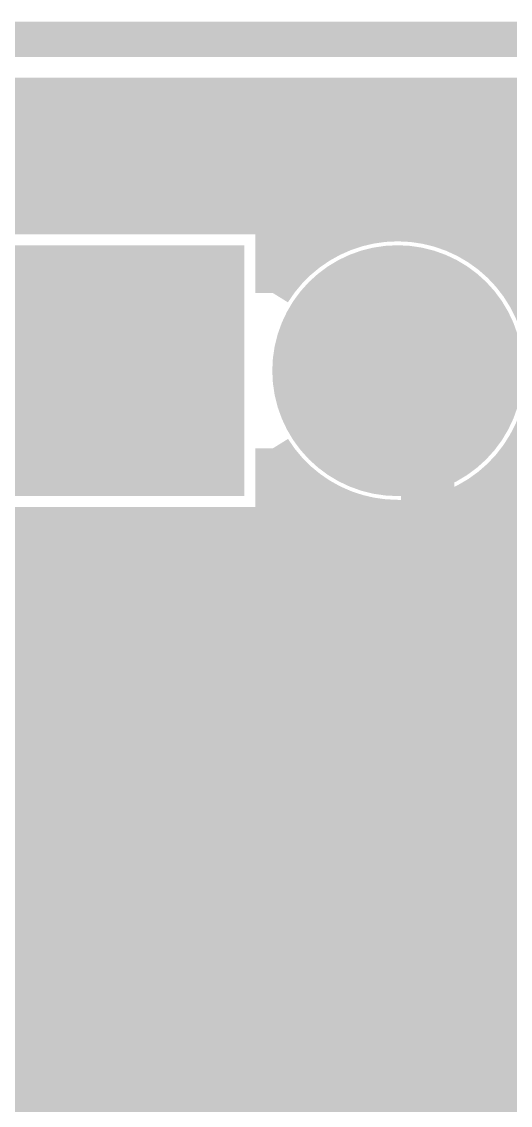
# Model space of a CAD drawing. Extents: x -72 to 72, y -47 to 50.
# Drawn here: x 8.19 to 11.7, y 42.36 to 50.13 of the extents above; entities that cross this region are included whole.
import ezdxf

# ---------------------------------------------------------------- set-up
doc = ezdxf.new("R2010")
doc.units = 0
doc.header["$MEASUREMENT"] = 0
doc.layers.get('0').update_dxf_attribs({"linetype": 'CONTINUOUS'})
for name, color, linetype in [('22-303-0_BOT', 7, 'CONTINUOUS'), ('22-303-0_DRD', 7, 'CONTINUOUS'), ('22-303-0_GND', 6, 'CONTINUOUS'), ('22-303-0_IN1', 4, 'CONTINUOUS'), ('22-303-0_IN2', 3, 'CONTINUOUS'), ('22-303-0_PWR', 5, 'CONTINUOUS'), ('22-303-0_SMB', 10, 'CONTINUOUS'), ('22-303-0_SMT', 14, 'CONTINUOUS'), ('22-303-0_SPB', 9, 'CONTINUOUS'), ('22-303-0_SPT', 12, 'CONTINUOUS'), ('22-303-0_SSB', 11, 'CONTINUOUS'), ('22-303-0_SST', 13, 'CONTINUOUS'), ('22-303-0_TOP', 8, 'CONTINUOUS'), ('THRUHOLE_TAP', 7, 'CONTINUOUS')]:
    doc.layers.add(name, color=color, linetype=linetype)

# ---------------------------------------------------------------- blocks, each defined once
blk = doc.blocks.new('RECTANGLE_5')
blk.add_solid([(0.9017, 0.508), (0.9017, -0.508), (-0.9017, 0.508), (-0.9017, -0.508)])
blk = doc.blocks.new('ROUND_20')
at = {"const_width": 0.7493}
blk.add_lwpolyline([(-0.37465, 0, 1), (0.37465, 0, 1)], format="xyb", close=True, dxfattribs=at)
blk = doc.blocks.new('SQUARE_21')
blk.add_solid([(0.8001, 0.8001), (0.8001, -0.8001), (-0.8001, 0.8001), (-0.8001, -0.8001)])
blk = doc.blocks.new('ROUND_44')
at = {"const_width": 0.29972}
blk.add_lwpolyline([(-0.14986, 0, 1), (0.14986, 0, 1)], format="xyb", close=True, dxfattribs=at)
blk = doc.blocks.new('ROUND_48')
at = {"const_width": 0.29972}
blk.add_lwpolyline([(-0.14986, 0, 1), (0.14986, 0, 1)], format="xyb", close=True, dxfattribs=at)
blk = doc.blocks.new('ROUND_70')
at = {"const_width": 0.89916}
blk.add_lwpolyline([(-0.44958, 0, 1), (0.44958, 0, 1)], format="xyb", close=True, dxfattribs=at)
blk = doc.blocks.new('SQUARE_71')
blk.add_solid([(0.89916, 0.89916), (0.89916, -0.89916), (-0.89916, 0.89916), (-0.89916, -0.89916)])
blk = doc.blocks.new('ROUND_82')
at = {"const_width": 0.50038}
blk.add_lwpolyline([(-0.25019, 0, 1), (0.25019, 0, 1)], format="xyb", close=True, dxfattribs=at)
blk = doc.blocks.new('ROUND_53')
at = {"const_width": 0.29972}
blk.add_lwpolyline([(-0.14986, 0, 1), (0.14986, 0, 1)], format="xyb", close=True, dxfattribs=at)
blk = doc.blocks.new('ROUND_89')
at = {"const_width": 0.89916}
blk.add_lwpolyline([(-0.44958, 0, 1), (0.44958, 0, 1)], format="xyb", close=True, dxfattribs=at)
blk = doc.blocks.new('SQUARE_90')
blk.add_solid([(0.89916, 0.89916), (0.89916, -0.89916), (-0.89916, 0.89916), (-0.89916, -0.89916)])
blk = doc.blocks.new('RECTANGLE_3')
blk.add_solid([(1.6002, 0.8001), (1.6002, -0.8001), (-1.6002, 0.8001), (-1.6002, -0.8001)])
blk = doc.blocks.new('ROUND_95')
at = {"const_width": 0.10033}
blk.add_lwpolyline([(-0.050164, 0, 1), (0.050164, 0, 1)], format="xyb", close=True, dxfattribs=at)
blk = doc.blocks.new('ROUND_98')
at = {"const_width": 0.44958}
blk.add_lwpolyline([(-0.22479, 0, 1), (0.22479, 0, 1)], format="xyb", close=True, dxfattribs=at)

msp = doc.modelspace()

# ---------------------------------------------------------------- linework, layer by layer
at = {"layer": '22-303-0_BOT', "const_width": 0.254}
for points in [[(21.971, 49.403), (-21.209, 49.403)], [(8.128, 49.403), (8.128, 48.7299)], [(8.3566, 49.403), (8.3566, 48.7299)], [(8.5852, 49.403), (8.5852, 48.7299)], [(8.8138, 49.403), (8.8138, 48.7299)], [(9.0424, 49.403), (9.0424, 48.7299)], [(9.271, 49.403), (9.271, 48.7299)], [(9.4996, 49.403), (9.4996, 48.7299)], [(9.7282, 49.403), (9.7282, 48.7299)], [(9.9568, 49.403), (9.9568, 48.7299)], [(10.1854, 49.403), (10.1854, 48.40986)], [(10.414, 49.403), (10.414, 48.5648)], [(10.6426, 49.403), (10.6426, 48.64862)], [(10.8712, 49.403), (10.8712, 48.6791)], [(11.0998, 49.403), (11.0998, 48.65878)], [(11.3284, 49.403), (11.3284, 48.58258)], [(11.557, 49.403), (11.557, 48.44034)], [(11.7856, 49.403), (11.7856, 48.18126)], [(22.1488, 49.2252), (-21.3868, 49.2252)], [(22.3774, 48.9966), (-21.6154, 48.9966)], [(22.606, 48.768), (-21.844, 48.768)], [(9.9949, 48.7299), (7.7851, 48.7299), (7.7851, 46.5201)], [(9.9949, 48.7299), (9.9949, 48.18126)], [(10.36574, 48.5394), (9.9949, 48.5394)], [(12.36472, 48.5394), (11.41476, 48.5394)], [(10.08888, 48.3108), (9.9949, 48.3108)], [(12.08786, 48.3108), (11.68908, 48.3108)], [(9.9949, 47.06874), (9.9949, 46.5201)], [(11.7856, 47.06874), (11.7856, 30.1244)], [(10.08888, 46.9392), (9.9949, 46.9392)], [(12.08786, 46.9392), (11.68908, 46.9392)], [(10.1854, 46.84014), (10.1854, 46.07052)], [(11.557, 46.80966), (11.557, 30.1244)], [(10.36574, 46.7106), (9.9949, 46.7106)], [(10.414, 46.6852), (10.414, 46.01464)], [(11.3284, 46.66488), (11.3284, 30.25394)], [(12.36472, 46.7106), (11.41476, 46.7106)], [(10.6426, 46.59884), (10.6426, 45.82922)], [(10.8712, 46.5709), (10.8712, 30.29458)], [(11.0998, 46.59122), (11.0998, 30.31998)], [(9.9949, 46.5201), (7.7851, 46.5201)], [(8.128, 46.5201), (8.128, 45.0342)], [(8.3566, 46.5201), (8.3566, 45.75048)], [(8.5852, 46.5201), (8.5852, 45.9867)], [(8.8138, 46.5201), (8.8138, 46.06544)], [(9.0424, 46.5201), (9.0424, 46.0502)], [(9.271, 46.5201), (9.271, 45.9359)], [(9.4996, 46.5201), (9.4996, 44.68368)], [(9.7282, 46.5201), (9.7282, 45.88764)], [(9.9568, 46.5201), (9.9568, 46.03496)], [(17.8181, 46.482), (-10.47496, 46.482)], [(17.58188, 46.2534), (-10.70356, 46.2534)], [(8.65886, 46.0248), (-10.93216, 46.0248)], [(9.92886, 46.0248), (9.12114, 46.0248)], [(17.38884, 46.0248), (10.39114, 46.0248)], [(8.382, 45.7962), (-11.22426, 45.7962)], [(9.652, 45.7962), (9.39546, 45.7962)], [(17.22628, 45.7962), (10.66546, 45.7962)], [(8.2931, 45.5676), (-11.82878, 45.5676)], [(9.5631, 45.5676), (9.48436, 45.5676)], [(17.09166, 45.5676), (10.75436, 45.5676)], [(8.29818, 45.339), (-11.72718, 45.339)], [(9.56818, 45.339), (9.48182, 45.339)], [(16.97736, 45.339), (10.75182, 45.339)], [(8.3566, 45.18152), (8.3566, 45.0342)], [(8.39978, 45.1104), (-11.7221, 45.1104)], [(9.66978, 45.1104), (9.37768, 45.1104)], [(10.6426, 45.10278), (10.6426, 44.55922)], [(16.88846, 45.1104), (10.64768, 45.1104)], [(8.46582, 45.0342), (6.4135, 45.0342)], [(9.7282, 45.04182), (9.7282, 44.61764)], [(9.271, 44.9961), (9.271, 44.78782)], [(8.8265, 44.86402), (8.8265, 44.70908)], [(9.0424, 44.8818), (9.0424, 44.79036)], [(10.00506, 44.8818), (9.04494, 44.8818)], [(9.9568, 44.89704), (9.9568, 44.76496)], [(10.1854, 44.86148), (10.1854, 44.80052)], [(12.1285, 44.8818), (10.31494, 44.8818)], [(10.414, 44.91736), (10.414, 44.74464)], [(9.76376, 44.6532), (9.54024, 44.6532)], [(12.1285, 44.6532), (10.55624, 44.6532)], [(12.1285, 44.4246), (10.7188, 44.4246)], [(12.1285, 44.196), (10.76452, 44.196)], [(12.1285, 43.9674), (10.7188, 43.9674)], [(9.7282, 43.77182), (9.7282, 41.46804)], [(10.6426, 43.83278), (10.6426, 30.16504)], [(8.8138, 43.688), (8.8138, 41.3639)], [(9.4996, 43.70578), (9.4996, 41.4528)], [(9.76376, 43.7388), (9.54024, 43.7388)], [(12.1285, 43.7388), (10.55624, 43.7388)], [(8.8265, 43.68038), (8.8265, 43.4086)], [(9.9568, 43.62704), (9.9568, 41.3893)], [(10.414, 43.64736), (10.414, 27.3304)], [(9.0424, 43.5991), (9.0424, 41.3639)], [(9.271, 43.60418), (9.271, 41.3639)], [(10.1854, 43.59148), (10.1854, 41.15308)], [(12.1285, 43.5102), (8.8265, 43.5102)], [(8.8265, 43.4086), (6.4135, 43.4086)], [(8.128, 43.4086), (8.128, 41.6814)], [(8.3566, 43.4086), (8.3566, 41.6814)], [(8.5852, 43.4086), (8.5852, 41.6814)], [(16.77416, 43.2816), (-1.87452, 43.2816)], [(16.83258, 43.053), (-10.83818, 43.053)], [(16.91132, 42.8244), (-10.8331, 42.8244)], [(17.00784, 42.5958), (-10.922, 42.5958)], [(17.12722, 42.3672), (-11.19886, 42.3672)]]:
    msp.add_lwpolyline(points, dxfattribs=at)
for points in [[(10.88898, 48.6791, 0.2591385), (9.99396, 48.18184)], [(11.88974, 47.95774, 0.3230331), (10.88898, 48.6791)], [(10.88898, 46.5709, 0.3224026), (11.88974, 47.28972)], [(9.9949, 47.06874, 0.2591382), (10.88898, 46.572)], [(8.89, 46.07052, 0.4142136), (8.28548, 45.466)], [(9.49452, 45.466, 0.4142136), (8.89, 46.07052)], [(10.16, 46.07052, 0.4142136), (9.55548, 45.466)], [(10.76452, 45.466, 0.4142136), (10.16, 46.07052)], [(8.28548, 45.466, 0.2012268), (8.46636, 45.03475)], [(8.89, 44.86148, 0.4142136), (9.49452, 45.466)], [(9.55548, 45.466, 0.4142136), (10.16, 44.86148)], [(10.16, 44.86148, 0.4142136), (10.76452, 45.466)], [(8.8265, 44.86402, 0.0262802), (8.89, 44.86068)], [(9.144, 44.80052, 0.1394281), (8.82589, 44.71006)], [(9.652, 44.52366, 0.2547946), (9.144, 44.80052)], [(10.16, 44.80052, 0.2547954), (9.652, 44.52366)], [(10.76452, 44.196, 0.4142136), (10.16, 44.80052)], [(10.16, 43.59148, 0.4142136), (10.76452, 44.196)], [(9.144, 43.59148, 0.2547954), (9.652, 43.86834)], [(9.652, 43.86834, 0.2547946), (10.16, 43.59148)], [(8.8265, 43.68038, 0.1388649), (9.144, 43.59047)]]:
    msp.add_lwpolyline(points, format="xyb", dxfattribs=at)
at = {"layer": '22-303-0_DRD', "const_width": 0.254}
for points in [[(-21.99894, 49.9999), (21.99894, 49.9999)], [(8.89, 48.006), (8.255, 47.371)], [(9.525, 47.371), (8.89, 48.006)], [(10.88898, 48.006), (10.25398, 47.371)], [(11.52398, 47.371), (10.88898, 48.006)], [(8.255, 47.371), (9.525, 47.371)], [(10.25398, 47.371), (11.52398, 47.371)], [(8.255, 46.101), (6.985, 44.831)], [(8.255, 44.831), (6.985, 46.101)], [(10.795, 44.831), (9.525, 46.101), (8.255, 44.831)], [(9.525, 44.831), (8.255, 46.101)], [(10.795, 46.101), (9.525, 44.831)], [(9.779, 44.831), (8.509, 43.561)], [(9.779, 43.561), (8.509, 44.831)], [(10.795, 44.831), (9.525, 43.561)], [(10.795, 43.561), (9.525, 44.831)]]:
    msp.add_lwpolyline(points, dxfattribs=at)
at = {"layer": '22-303-0_GND', "const_width": 0.254}
msp.add_lwpolyline([(-21.99894, 49.9999), (21.99894, 49.9999)], dxfattribs=at)
at = {"layer": '22-303-0_IN1'}
for points, const_width in [([(16.51, 46.355), (-14.66596, 46.355)], 0.254), ([(8.2296, 46.355), (8.2296, 40.513)], 0.254), ([(8.4582, 46.355), (8.4582, 40.513)], 0.254), ([(8.6868, 46.355), (8.6868, 40.513)], 0.254), ([(8.9154, 46.355), (8.9154, 40.513)], 0.254), ([(9.144, 46.355), (9.144, 41.19626)], 0.254), ([(9.3726, 46.355), (9.3726, 41.40454)], 0.254), ([(9.6012, 46.355), (9.6012, 41.47058)], 0.254), ([(9.8298, 46.355), (9.8298, 41.44518)], 0.254), ([(10.0584, 46.355), (10.0584, 41.31564)], 0.254), ([(10.287, 46.355), (10.287, 40.513)], 0.254), ([(10.5156, 46.355), (10.5156, 40.513)], 0.254), ([(10.7442, 46.355), (10.7442, 40.43934)], 0.254), ([(10.9728, 46.355), (10.9728, 40.21582)], 0.254), ([(11.2014, 46.355), (11.2014, 39.99484)], 0.254), ([(11.43, 46.355), (11.43, 39.77386)], 0.254), ([(11.6586, 46.355), (11.6586, 39.55034)], 0.254), ([(16.51, 46.3042), (5.36194, 46.3042)], 0.254), ([(16.51, 46.0756), (5.69468, 46.0756)], 0.254), ([(12.8651, 45.847), (8.0899, 45.847)], 0.254), ([(12.7508, 45.6184), (8.2042, 45.6184)], 0.254), ([(12.73556, 45.3898), (8.21944, 45.3898)], 0.254), ([(12.81176, 45.1612), (8.1407, 45.1612)], 0.254), ([(13.05052, 44.9326), (7.90448, 44.9326)], 0.254), ([(14.65834, 44.704), (-14.859, 44.704)], 0.254), ([(10.16, 44.196), (9.144, 44.196), (-1.016, 44.196), (-11.684, 44.196)], 1.27), ([(10.16, 44.196), (9.144, 44.196), (-1.016, 44.196)], 1.27), ([(10.16, 44.196), (9.144, 44.196), (-1.016, 44.196)], 1.27), ([(9.144, 44.196), (10.16, 44.196)], 1.27), ([(34.163, 24.003), (31.877, 25.654), (22.86, 32.004), (22.86, 37.211), (20.447, 39.624), (17.653, 39.624), (13.081, 44.196), (10.16, 44.196)], 1.27), ([(14.45006, 44.4754), (-14.859, 44.4754)], 0.254), ([(14.38402, 44.2468), (-14.859, 44.2468)], 0.254), ([(14.40688, 44.0182), (-14.859, 44.0182)], 0.254), ([(14.53896, 43.7896), (-14.859, 43.7896)], 0.254), ([(16.51, 43.561), (-14.859, 43.561)], 0.254), ([(16.51, 43.3324), (-5.52196, 43.3324)], 0.254), ([(16.51, 43.1038), (5.56514, 43.1038)], 0.254), ([(16.51, 42.8752), (5.83946, 42.8752)], 0.254), ([(16.51, 42.6466), (5.92836, 42.6466)], 0.254), ([(16.51, 42.418), (5.92582, 42.418)], 0.254)]:
    msp.add_lwpolyline(points, dxfattribs=dict(at, const_width=const_width))
at = {"layer": '22-303-0_IN1', "const_width": 0.254}
for points in [[(8.22452, 45.466, 0.4142136), (7.62, 46.07052)], [(7.62, 44.86148, 0.4142136), (8.22452, 45.466)]]:
    msp.add_lwpolyline(points, format="xyb", dxfattribs=at)
at = {"layer": '22-303-0_IN2', "const_width": 0.254}
for points in [[(21.971, 49.403), (-12.12596, 49.403)], [(8.128, 49.403), (8.128, 48.7299)], [(8.3566, 49.403), (8.3566, 48.7299)], [(8.5852, 49.403), (8.5852, 48.7299)], [(8.8138, 49.403), (8.8138, 48.7299)], [(9.0424, 49.403), (9.0424, 48.7299)], [(9.271, 49.403), (9.271, 48.7299)], [(9.4996, 49.403), (9.4996, 48.7299)], [(9.7282, 49.403), (9.7282, 48.7299)], [(9.9568, 49.403), (9.9568, 48.7299)], [(10.1854, 49.403), (10.1854, 48.40986)], [(10.414, 49.403), (10.414, 48.5648)], [(10.6426, 49.403), (10.6426, 48.64862)], [(10.8712, 49.403), (10.8712, 48.6791)], [(11.0998, 49.403), (11.0998, 48.65878)], [(11.3284, 49.403), (11.3284, 48.58258)], [(11.557, 49.403), (11.557, 48.44034)], [(11.7856, 49.403), (11.7856, 48.18126)], [(22.1488, 49.2252), (-11.94816, 49.2252)], [(22.3774, 48.9966), (-11.71956, 48.9966)], [(22.606, 48.768), (-11.52652, 48.768)], [(9.9949, 48.7299), (7.7851, 48.7299), (7.7851, 46.5201)], [(9.9949, 48.7299), (9.9949, 48.18126)], [(10.36574, 48.5394), (9.9949, 48.5394)], [(12.36472, 48.5394), (11.41476, 48.5394)], [(10.08888, 48.3108), (9.9949, 48.3108)], [(12.08786, 48.3108), (11.68908, 48.3108)], [(9.9949, 47.06874), (9.9949, 46.5201)], [(11.7856, 47.06874), (11.7856, 39.5224)], [(10.08888, 46.9392), (9.9949, 46.9392)], [(12.08786, 46.9392), (11.68908, 46.9392)], [(10.1854, 46.84014), (10.1854, 46.07052)], [(11.557, 46.80966), (11.557, 39.5224)], [(10.36574, 46.7106), (9.9949, 46.7106)], [(10.414, 46.6852), (10.414, 46.01464)], [(11.3284, 46.66488), (11.3284, 39.5224)], [(12.36472, 46.7106), (11.41476, 46.7106)], [(10.6426, 46.59884), (10.6426, 45.82922)], [(10.8712, 46.5709), (10.8712, 39.5224)], [(11.0998, 46.59122), (11.0998, 39.5224)], [(9.9949, 46.5201), (7.7851, 46.5201)], [(8.128, 46.5201), (8.128, 40.6654)], [(8.3566, 46.5201), (8.3566, 45.75048)], [(8.5852, 46.5201), (8.5852, 45.9867)], [(8.8138, 46.5201), (8.8138, 46.06544)], [(9.0424, 46.5201), (9.0424, 46.0502)], [(9.271, 46.5201), (9.271, 45.9359)], [(9.4996, 46.5201), (9.4996, 44.68368)], [(9.7282, 46.5201), (9.7282, 45.88764)], [(9.9568, 46.5201), (9.9568, 46.03496)], [(17.8181, 46.482), (-15.7607, 46.482)], [(17.58188, 46.2534), (-15.7607, 46.2534)], [(8.65886, 46.0248), (-15.7607, 46.0248)], [(9.92886, 46.0248), (9.12114, 46.0248)], [(17.38884, 46.0248), (10.39114, 46.0248)], [(8.382, 45.7962), (-12.16406, 45.7962)], [(9.652, 45.7962), (9.39546, 45.7962)], [(17.22628, 45.7962), (10.66546, 45.7962)], [(8.2931, 45.5676), (-11.82878, 45.5676)], [(9.5631, 45.5676), (9.48436, 45.5676)], [(17.09166, 45.5676), (10.75436, 45.5676)], [(8.29818, 45.339), (-11.72718, 45.339)], [(9.56818, 45.339), (9.48182, 45.339)], [(16.97736, 45.339), (10.75182, 45.339)], [(8.3566, 45.18152), (8.3566, 40.6654)], [(8.39978, 45.1104), (-11.7221, 45.1104)], [(9.66978, 45.1104), (9.37768, 45.1104)], [(10.6426, 45.10278), (10.6426, 44.55922)], [(16.88846, 45.1104), (10.64768, 45.1104)], [(9.7282, 45.04182), (9.7282, 44.61764)], [(8.5852, 44.94276), (8.5852, 44.42714)], [(9.271, 44.9961), (9.271, 44.78782)], [(8.73506, 44.8818), (-11.811, 44.8818)], [(8.8138, 44.86656), (8.8138, 44.70146)], [(9.0424, 44.8818), (9.0424, 44.79036)], [(10.00506, 44.8818), (9.04494, 44.8818)], [(9.9568, 44.89704), (9.9568, 44.76496)], [(10.1854, 44.86148), (10.1854, 44.80052)], [(16.8148, 44.8818), (10.31494, 44.8818)], [(10.414, 44.91736), (10.414, 44.74464)], [(8.74776, 44.6532), (-0.61976, 44.6532)], [(9.76376, 44.6532), (9.54024, 44.6532)], [(16.76146, 44.6532), (10.55624, 44.6532)], [(8.5852, 44.4246), (-0.4572, 44.4246)], [(16.72336, 44.4246), (10.7188, 44.4246)], [(8.53948, 44.196), (-0.41148, 44.196)], [(16.7005, 44.196), (10.76452, 44.196)], [(8.5852, 43.9674), (-0.4572, 43.9674)], [(8.5852, 43.96486), (8.5852, 40.60952)], [(16.69542, 43.9674), (10.7188, 43.9674)], [(9.7282, 43.77182), (9.7282, 41.46804)], [(10.6426, 43.83278), (10.6426, 39.5224)], [(8.74776, 43.7388), (-0.61976, 43.7388)], [(8.8138, 43.688), (8.8138, 40.40124)], [(9.4996, 43.70578), (9.4996, 41.4528)], [(9.76376, 43.7388), (9.54024, 43.7388)], [(16.70558, 43.7388), (10.55624, 43.7388)], [(9.9568, 43.62704), (9.9568, 41.3893)], [(10.414, 43.64736), (10.414, 39.5224)], [(9.0424, 43.5991), (9.0424, 40.17264)], [(9.271, 43.60418), (9.271, 41.3385)], [(10.1854, 43.59148), (10.1854, 41.15308)], [(16.73098, 43.5102), (-1.63576, 43.5102)], [(16.77416, 43.2816), (-1.87452, 43.2816)], [(16.83258, 43.053), (-10.83818, 43.053)], [(16.91132, 42.8244), (-10.8331, 42.8244)], [(17.00784, 42.5958), (-10.922, 42.5958)], [(17.12722, 42.3672), (-11.19886, 42.3672)]]:
    msp.add_lwpolyline(points, dxfattribs=at)
for points in [[(10.88898, 48.6791, 0.2591385), (9.99396, 48.18184)], [(11.88974, 47.95774, 0.3230331), (10.88898, 48.6791)], [(10.88898, 46.5709, 0.3224026), (11.88974, 47.28972)], [(9.9949, 47.06874, 0.2591382), (10.88898, 46.572)], [(8.89, 46.07052, 0.4142136), (8.28548, 45.466)], [(9.49452, 45.466, 0.4142136), (8.89, 46.07052)], [(10.16, 46.07052, 0.4142136), (9.55548, 45.466)], [(10.76452, 45.466, 0.4142136), (10.16, 46.07052)], [(8.28548, 45.466, 0.4142136), (8.89, 44.86148)], [(8.89, 44.86148, 0.4142136), (9.49452, 45.466)], [(9.55548, 45.466, 0.4142136), (10.16, 44.86148)], [(10.16, 44.86148, 0.4142136), (10.76452, 45.466)], [(9.144, 44.80052, 0.4142136), (8.53948, 44.196)], [(9.652, 44.52366, 0.2547946), (9.144, 44.80052)], [(10.16, 44.80052, 0.2547954), (9.652, 44.52366)], [(10.76452, 44.196, 0.4142136), (10.16, 44.80052)], [(8.53948, 44.196, 0.4142136), (9.144, 43.59148)], [(10.16, 43.59148, 0.4142136), (10.76452, 44.196)], [(9.144, 43.59148, 0.2547954), (9.652, 43.86834)], [(9.652, 43.86834, 0.2547946), (10.16, 43.59148)]]:
    msp.add_lwpolyline(points, format="xyb", dxfattribs=at)
at = {"layer": '22-303-0_PWR', "const_width": 0.254}
msp.add_lwpolyline([(-21.99894, 49.9999), (21.99894, 49.9999)], dxfattribs=at)
at = {"layer": '22-303-0_SSB', "const_width": 0.1524}
for points in [[(9.017, 45.212), (6.223, 45.212), (6.223, 39.878), (9.017, 39.878), (9.017, 45.212)], [(10.94994, 43.49496), (10.94994, 43.13936), (10.77976, 43.01998), (10.61212, 43.01998), (10.44194, 43.13936), (10.44194, 43.49496), (11.45794, 43.49496)], [(10.94994, 43.19778), (11.45794, 43.01998)], [(11.45794, 42.18178), (11.45794, 42.65676), (10.77976, 42.18178), (10.61212, 42.18178), (10.44194, 42.2402), (10.44194, 42.5958), (10.61212, 42.65676)]]:
    msp.add_lwpolyline(points, dxfattribs=at)
at = {"layer": '22-303-0_SST'}
for points, const_width in [([(16.48968, 49.62398), (6.69036, 49.62398), (6.69036, 46.0248), (16.48968, 46.0248), (16.48968, 49.62398)], 0.20066), ([(9.78916, 49.62398), (9.6901, 49.62398), (7.99084, 49.62398), (8.89, 48.82388)], 0.20066), ([(8.15848, 49.62398), (8.15848, 49.47412)], 0.20066), ([(8.33882, 49.62398), (8.33882, 49.3141)], 0.20066), ([(8.51662, 49.62398), (8.51662, 49.15408)], 0.20066), ([(8.69696, 49.62398), (8.69696, 48.99406)], 0.20066), ([(8.8773, 49.62398), (8.8773, 48.83404)], 0.20066), ([(9.78916, 49.62398), (8.89, 48.82388)], 0.20066), ([(9.05764, 49.62398), (9.05764, 48.97374)], 0.20066), ([(9.23798, 49.62398), (9.23798, 49.13376)], 0.20066), ([(9.41578, 49.62398), (9.41578, 49.29378)], 0.20066), ([(9.59612, 49.62398), (9.59612, 49.4538)], 0.20066), ([(9.68502, 49.53254), (8.09244, 49.53254)], 0.20066), ([(9.48182, 49.3522), (8.29564, 49.3522)], 0.20066), ([(9.28116, 49.17186), (8.49884, 49.17186)], 0.20066), ([(9.07796, 48.99406), (8.6995, 48.99406)], 0.20066), ([(6.69036, 48.62576), (7.08914, 48.62576), (7.08914, 46.42612), (16.08836, 46.42612), (16.08836, 48.62576), (16.48968, 48.62576)], 0.20066), ([(8.4328, 43.64228), (8.13308, 43.64228), (8.13308, 44.54398), (9.43102, 45.84192), (14.72692, 45.84192), (14.72692, 43.67276), (14.41704, 43.67276)], 0.1524)]:
    msp.add_lwpolyline(points, dxfattribs=dict(at, const_width=const_width))
at = {"layer": '22-303-0_SST', "const_width": 0.1524}
for points in [[(11.43, 45.6946, 0.4142136), (8.2804, 42.545)], [(14.5796, 42.545, 0.4142136), (11.43, 45.6946)], [(8.2804, 42.545, 0.4142136), (11.43, 39.3954)], [(11.43, 39.3954, 0.4142136), (14.5796, 42.545)]]:
    msp.add_lwpolyline(points, format="xyb", dxfattribs=at)
at = {"layer": '22-303-0_TOP'}
for points, const_width in [([(22.098, 49.276), (-21.336, 49.276), (-22.86, 47.752)], 0.254), ([(22.1488, 49.2252), (-21.3868, 49.2252)], 0.254), ([(8.128, 49.276), (8.128, 48.7299)], 0.254), ([(8.3566, 49.276), (8.3566, 48.7299)], 0.254), ([(8.5852, 49.276), (8.5852, 48.7299)], 0.254), ([(8.8138, 49.276), (8.8138, 48.7299)], 0.254), ([(9.0424, 49.276), (9.0424, 48.7299)], 0.254), ([(9.271, 49.276), (9.271, 48.7299)], 0.254), ([(9.4996, 49.276), (9.4996, 48.7299)], 0.254), ([(9.7282, 49.276), (9.7282, 48.7299)], 0.254), ([(9.9568, 49.276), (9.9568, 48.7299)], 0.254), ([(10.1854, 49.276), (10.1854, 48.40986)], 0.254), ([(10.414, 49.276), (10.414, 48.5648)], 0.254), ([(10.6426, 49.276), (10.6426, 48.64862)], 0.254), ([(10.8712, 49.276), (10.8712, 48.6791)], 0.254), ([(11.0998, 49.276), (11.0998, 48.65878)], 0.254), ([(11.3284, 49.276), (11.3284, 48.58258)], 0.254), ([(11.557, 49.276), (11.557, 48.44034)], 0.254), ([(11.7856, 49.276), (11.7856, 48.18126)], 0.254), ([(21.26742, 48.9966), (-21.6154, 48.9966)], 0.254), ([(20.96516, 48.768), (-21.844, 48.768)], 0.254), ([(9.9949, 48.7299), (7.7851, 48.7299)], 0.254), ([(9.9949, 48.7299), (9.9949, 48.18126)], 0.254), ([(10.36574, 48.5394), (9.9949, 48.5394)], 0.254), ([(12.36472, 48.5394), (11.41476, 48.5394)], 0.254), ([(10.08888, 48.3108), (9.9949, 48.3108)], 0.254), ([(12.08786, 48.3108), (11.68908, 48.3108)], 0.254), ([(8.89, 47.625), (8.763, 47.625), (6.35, 45.212), (6.35, 41.783), (9.15416, 38.97884), (9.15416, 37.34054)], 0.381), ([(10.88898, 47.625), (11.10488, 47.4091), (11.10488, 37.34054)], 0.381), ([(12.8905, 47.625), (11.75512, 46.48962), (11.75512, 37.34054)], 0.381), ([(9.9949, 47.06874), (9.9949, 46.5201)], 0.254), ([(10.08888, 46.9392), (9.9949, 46.9392)], 0.254), ([(10.1854, 46.84014), (10.1854, 46.2788)], 0.254), ([(10.36574, 46.7106), (9.9949, 46.7106)], 0.254), ([(10.414, 46.6852), (10.414, 46.2788)], 0.254), ([(10.60958, 46.609), (10.60958, 46.27372)], 0.254), ([(8.35914, 46.5201), (6.8453, 45.00626)], 0.254), ([(8.3566, 46.51756), (8.3566, 46.2788)], 0.254), ([(9.9949, 46.5201), (8.35914, 46.5201)], 0.254), ([(8.5852, 46.5201), (8.5852, 46.2788)], 0.254), ([(8.8138, 46.5201), (8.8138, 46.2788)], 0.254), ([(9.0424, 46.5201), (9.0424, 46.2788)], 0.254), ([(9.271, 46.5201), (9.271, 46.2788)], 0.254), ([(9.4996, 46.5201), (9.4996, 46.2788)], 0.254), ([(9.7282, 46.5201), (9.7282, 46.2788)], 0.254), ([(9.9568, 46.5201), (9.9568, 46.2788)], 0.254), ([(10.60958, 46.482), (8.32104, 46.482)], 0.254), ([(8.23468, 46.2534), (8.09244, 46.2534)], 0.254), ([(8.128, 46.28896), (8.128, 46.19498)], 0.254), ([(10.541, 46.2788), (8.382, 46.2788)], 0.254), ([(10.541, 45.847), (8.382, 45.847), (8.382, 42.545)], 0.254), ([(8.4836, 45.847), (8.4836, 42.545)], 0.254), ([(8.7122, 45.847), (8.7122, 42.545)], 0.254), ([(8.9408, 45.847), (8.9408, 42.545)], 0.254), ([(9.1694, 45.847), (9.1694, 42.545)], 0.254), ([(9.398, 45.847), (9.398, 42.545)], 0.254), ([(9.6266, 45.847), (9.6266, 42.545)], 0.254), ([(9.8552, 45.847), (9.8552, 42.545)], 0.254), ([(10.0838, 45.847), (10.0838, 42.545)], 0.254), ([(10.3124, 45.847), (10.3124, 42.545)], 0.254), ([(10.541, 45.847), (10.541, 42.545)], 0.254), ([(10.541, 45.6184), (8.382, 45.6184)], 0.254), ([(10.541, 45.3898), (8.382, 45.3898)], 0.254), ([(10.541, 45.1612), (8.382, 45.1612)], 0.254), ([(10.541, 44.9326), (8.382, 44.9326)], 0.254), ([(10.541, 44.704), (8.382, 44.704)], 0.254), ([(8.93064, 42.545), (8.93064, 43.98264), (9.144, 44.196)], 1.27), ([(10.541, 44.4754), (8.382, 44.4754)], 0.254), ([(10.541, 44.2468), (8.382, 44.2468)], 0.254), ([(10.541, 44.0182), (8.382, 44.0182)], 0.254), ([(10.541, 43.7896), (8.382, 43.7896)], 0.254), ([(10.541, 43.561), (8.382, 43.561)], 0.254), ([(10.541, 43.3324), (8.382, 43.3324)], 0.254), ([(10.541, 43.1038), (8.382, 43.1038)], 0.254), ([(10.541, 42.8752), (8.382, 42.8752)], 0.254), ([(10.541, 42.6466), (8.382, 42.6466)], 0.254), ([(9.8044, 37.34054), (9.8044, 39.243), (8.89, 40.1574), (8.89, 42.50436), (8.93064, 42.545)], 0.381), ([(10.541, 42.545), (8.382, 42.545)], 0.254)]:
    msp.add_lwpolyline(points, dxfattribs=dict(at, const_width=const_width))
at = {"layer": '22-303-0_TOP', "const_width": 0.254}
for points in [[(10.88898, 48.6791, 0.2591385), (9.99396, 48.18184)], [(11.88974, 47.95774, 0.3230331), (10.88898, 48.6791)], [(9.9949, 47.06874, 0.1886606), (10.60977, 46.60969)], [(8.382, 46.2788, 0.4142136), (7.9502, 45.847)], [(10.60958, 46.27372, 0.039859), (10.541, 46.27919)]]:
    msp.add_lwpolyline(points, format="xyb", dxfattribs=at)

# ---------------------------------------------------------------- block references
at = {"layer": '22-303-0_BOT'}
for name, p in [('SQUARE_21', (8.89, 47.625)), ('ROUND_20', (10.88898, 47.625)), ('ROUND_44', (8.89, 45.466)), ('ROUND_44', (10.16, 45.466)), ('RECTANGLE_5', (7.62, 44.2214)), ('ROUND_48', (9.144, 44.196)), ('ROUND_44', (10.16, 44.196))]:
    msp.add_blockref(name, p, dxfattribs=at)
at = {"layer": '22-303-0_GND'}
for name, p in [('SQUARE_71', (8.89, 47.625)), ('ROUND_70', (10.88898, 47.625)), ('ROUND_82', (8.89, 45.466)), ('ROUND_82', (10.16, 45.466)), ('ROUND_82', (9.144, 44.196)), ('ROUND_82', (10.16, 44.196))]:
    msp.add_blockref(name, p, dxfattribs=at)
at = {"layer": '22-303-0_IN1'}
for name, p in [('SQUARE_21', (8.89, 47.625)), ('ROUND_20', (10.88898, 47.625)), ('ROUND_44', (8.89, 45.466)), ('ROUND_44', (10.16, 45.466)), ('ROUND_48', (9.144, 44.196)), ('ROUND_44', (10.16, 44.196))]:
    msp.add_blockref(name, p, dxfattribs=at)
at = {"layer": '22-303-0_IN2'}
for name, p in [('SQUARE_21', (8.89, 47.625)), ('ROUND_20', (10.88898, 47.625)), ('ROUND_44', (8.89, 45.466)), ('ROUND_44', (10.16, 45.466)), ('ROUND_53', (9.144, 44.196)), ('ROUND_44', (10.16, 44.196))]:
    msp.add_blockref(name, p, dxfattribs=at)
at = {"layer": '22-303-0_PWR'}
for name, p in [('SQUARE_90', (8.89, 47.625)), ('ROUND_89', (10.88898, 47.625)), ('ROUND_82', (8.89, 45.466)), ('ROUND_82', (10.16, 45.466)), ('ROUND_82', (9.144, 44.196)), ('ROUND_82', (10.16, 44.196))]:
    msp.add_blockref(name, p, dxfattribs=at)
at = {"layer": '22-303-0_SMB'}
for name, p in [('SQUARE_21', (8.89, 47.625)), ('ROUND_20', (10.88898, 47.625)), ('RECTANGLE_5', (7.62, 44.2214))]:
    msp.add_blockref(name, p, dxfattribs=at)
at = {"layer": '22-303-0_SMT'}
for name, p in [('SQUARE_21', (8.89, 47.625)), ('ROUND_20', (10.88898, 47.625)), ('RECTANGLE_3', (8.93064, 42.545))]:
    msp.add_blockref(name, p, dxfattribs=at)
at = {"layer": '22-303-0_SPB'}
msp.add_blockref('RECTANGLE_5', (7.62, 44.2214), dxfattribs=at)
at = {"layer": '22-303-0_SPT'}
msp.add_blockref('RECTANGLE_3', (8.93064, 42.545), dxfattribs=at)
at = {"layer": '22-303-0_TOP'}
for name, p in [('SQUARE_21', (8.89, 47.625)), ('ROUND_20', (10.88898, 47.625)), ('ROUND_44', (8.89, 45.466)), ('ROUND_44', (10.16, 45.466)), ('ROUND_48', (9.144, 44.196)), ('ROUND_44', (10.16, 44.196)), ('RECTANGLE_3', (8.93064, 42.545))]:
    msp.add_blockref(name, p, dxfattribs=at)
at = {"layer": 'THRUHOLE_TAP'}
for name, p in [('ROUND_98', (8.89, 47.625)), ('ROUND_98', (10.88898, 47.625)), ('ROUND_95', (8.89, 45.466)), ('ROUND_95', (10.16, 45.466)), ('ROUND_95', (9.144, 44.196)), ('ROUND_95', (10.16, 44.196))]:
    msp.add_blockref(name, p, dxfattribs=at)

doc.saveas('drawing.dxf')
